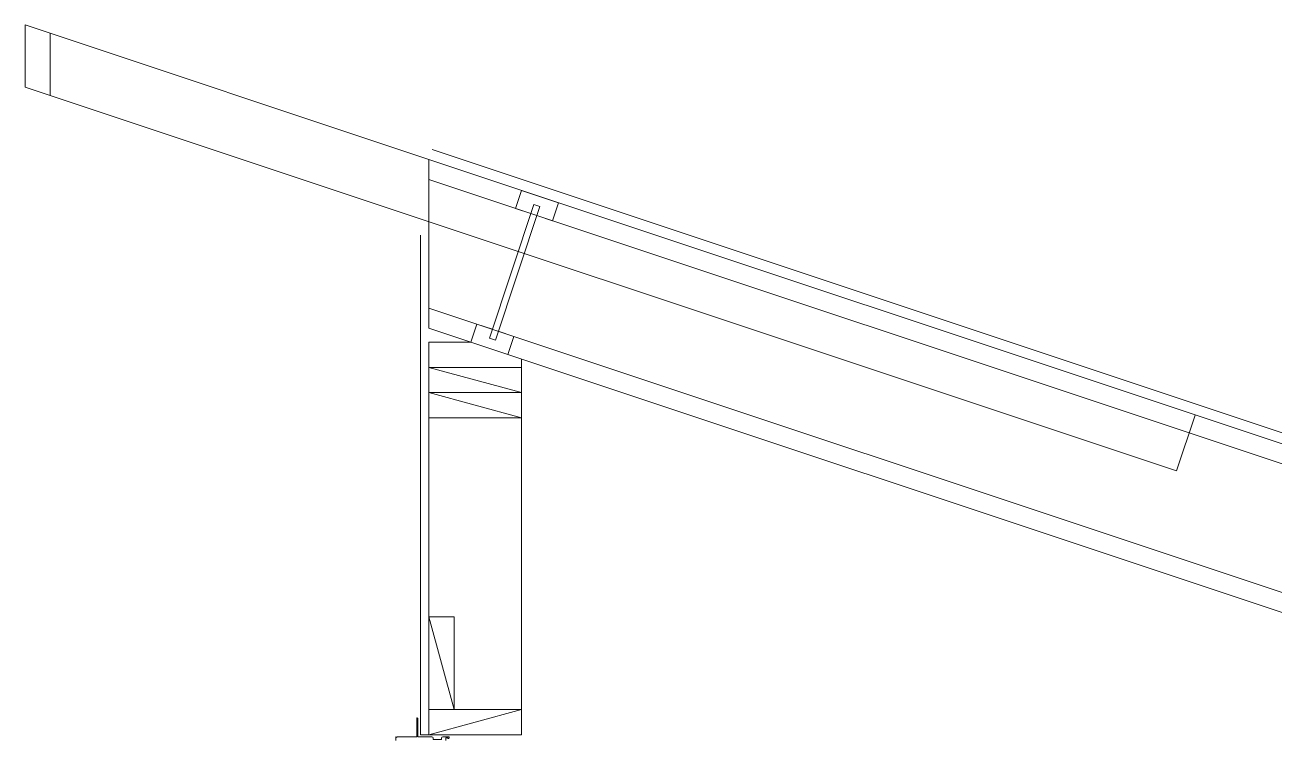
# Model space of a CAD drawing. Header units: inches. Extents: x -3905 to 10892, y 1064 to 9590.
# Drawn here: x 2654.6 to 2728.9, y 3829 to 3871.5 of the extents above; entities that cross this region are included whole.
import ezdxf

# ---------------------------------------------------------------- set-up
doc = ezdxf.new("R2010")
doc.units = ezdxf.units.IN
doc.header["$MEASUREMENT"] = 0
doc.layers.add('SECTIONS', color=70, linetype='Continuous', lineweight=0)

# ---------------------------------------------------------------- blocks, each defined once
blk = doc.blocks.new('BCI 9-12')
at = {"color": 0}
for p, q in [((0.96875, 0.5625), (0.96875, 8.9375)), ((1.34375, 8.9375), (0.96875, 8.9375)), ((1.34375, 0.5625), (1.34375, 8.9375)), ((1.34375, 0.5625), (0.96875, 0.5625))]:
    blk.add_line(p, q, dxfattribs=at)
for points in [[(1.34375, 8.375), (2.3125, 8.375), (2.3125, 9.5), (0, 9.5), (0, 8.375), (0.96875, 8.375)], [(1.34375, 1.125), (2.3125, 1.125), (2.3125, 0), (0, 0), (0, 1.125), (0.96875, 1.125)]]:
    blk.add_lwpolyline(points, dxfattribs=at)
blk = doc.blocks.new('*U461')
at = {"color": 0, "lineweight": 0}
blk.add_line((0, 0), (5.5, 1.5), dxfattribs=at)
blk.add_lwpolyline([(0, 0), (5.5, 0), (5.5, 1.5), (0, 1.5)], close=True, dxfattribs=at)

msp = doc.modelspace()

# ---------------------------------------------------------------- linework, layer by layer
at = {"layer": 'SECTIONS', "linetype": 'Continuous', "lineweight": 0}
for p, q in [((2654.57348, 3867.79432), (2654.57348, 3871.48364)), ((2654.57348, 3871.48364), (2678.57348, 3863.48364)), ((2656.07348, 3867.29432), (2656.07348, 3870.98364)), ((2654.57348, 3867.79432), (2723.00348, 3844.98432)), ((2678.77112, 3864.07657), (2942.57348, 3776.14245)), ((2678.57348, 3863.48364), (2942.57348, 3775.48364)), ((2678.57348, 3853.46976), (2678.57348, 3863.48364)), ((2678.57348, 3862.29826), (2918.57348, 3782.29826)), ((2678.07348, 3829.3031), (2678.07348, 3858.99885)), ((2678.57348, 3854.65915), (2918.57348, 3774.65915)), ((2678.57348, 3853.46976), (2918.57348, 3773.46976)), ((2678.57348, 3851.13643), (2678.57348, 3852.63643)), ((2678.57348, 3852.63643), (2681.07348, 3852.63643)), ((2678.57348, 3829.3031), (2678.57348, 3851.13643)), ((2684.07348, 3829.3031), (2684.07348, 3851.63643)), ((2724.11028, 3848.30471), (2723.00348, 3844.98432)), ((2678.07348, 3829.3031), (2678.57348, 3829.3031)), ((2678.57348, 3829.3031), (2678.07348, 3829.3031)), ((2684.07348, 3829.3031), (2678.57348, 3829.3031))]:
    msp.add_line(p, q, dxfattribs=at)
at = {"layer": 'SECTIONS', "lineweight": 0}
msp.add_lwpolyline([(2679.57348, 3828.96612), (2679.57348, 3829.09612, -0.41421356), (2679.58848, 3829.11112), (2679.69648, 3829.11112, -0.41421356), (2679.71148, 3829.09612), (2679.71148, 3829.08112), (2679.73652, 3829.08112), (2679.78848, 3829.11112), (2679.78848, 3829.16112, 0.41421356), (2679.77348, 3829.17612), (2679.50848, 3829.17612), (2679.40848, 3829.17612, 0.41421356), (2679.32848, 3829.09612), (2679.32848, 3829.04112, -0.41421356), (2679.31348, 3829.02612), (2678.84348, 3829.02612, -0.41421356), (2678.82848, 3829.04112), (2678.82848, 3829.09612, 0.41421356), (2678.74848, 3829.17612), (2677.94848, 3829.17612, -0.41421356), (2677.91848, 3829.20612), (2677.91848, 3830.26862, 1), (2677.85348, 3830.26862), (2677.85348, 3829.20612, -0.41421356), (2677.82348, 3829.17612), (2676.68348, 3829.17612, 0.41421356), (2676.66848, 3829.16112), (2676.66848, 3829.13112), (2676.66348, 3829.13112), (2676.64287, 3829.15173, -0.19891237), (2676.63848, 3829.16233), (2676.63848, 3829.17112, 0.41421356), (2676.63348, 3829.17612, 0.41421356), (2676.60348, 3829.14612), (2676.60348, 3828.96935, 0.18267581)], format="xyb", dxfattribs=at)

# ---------------------------------------------------------------- block references
at = {"layer": 'SECTIONS', "linetype": 'Continuous', "lineweight": 0}
for name, p, xscale, yscale, zscale, rotation in [('BCI 9-12', (2681.07348, 3852.63643), 0.9996000000000006, 0.9996000000000006, 0.9996000000000006, 341.5650511770934), ('*U461', (2680.07342, 3830.80304), 0.99996, 0.99996, 0.99996, 90)]:
    msp.add_blockref(name, p, dxfattribs=dict(at, xscale=xscale, yscale=yscale, zscale=zscale, rotation=rotation))
at = {"layer": 'SECTIONS', "linetype": 'Continuous', "lineweight": 0, "xscale": -1}
for p in [(2684.07348, 3849.63643), (2684.07348, 3848.13643)]:
    msp.add_blockref('*U461', p, dxfattribs=at)
at = {"layer": 'SECTIONS', "linetype": 'Continuous', "lineweight": 0, "xscale": 0.99996, "yscale": 0.99996, "zscale": 0.99996}
msp.add_blockref('*U461', (2678.57348, 3829.3031), dxfattribs=at)

doc.saveas('drawing.dxf')
